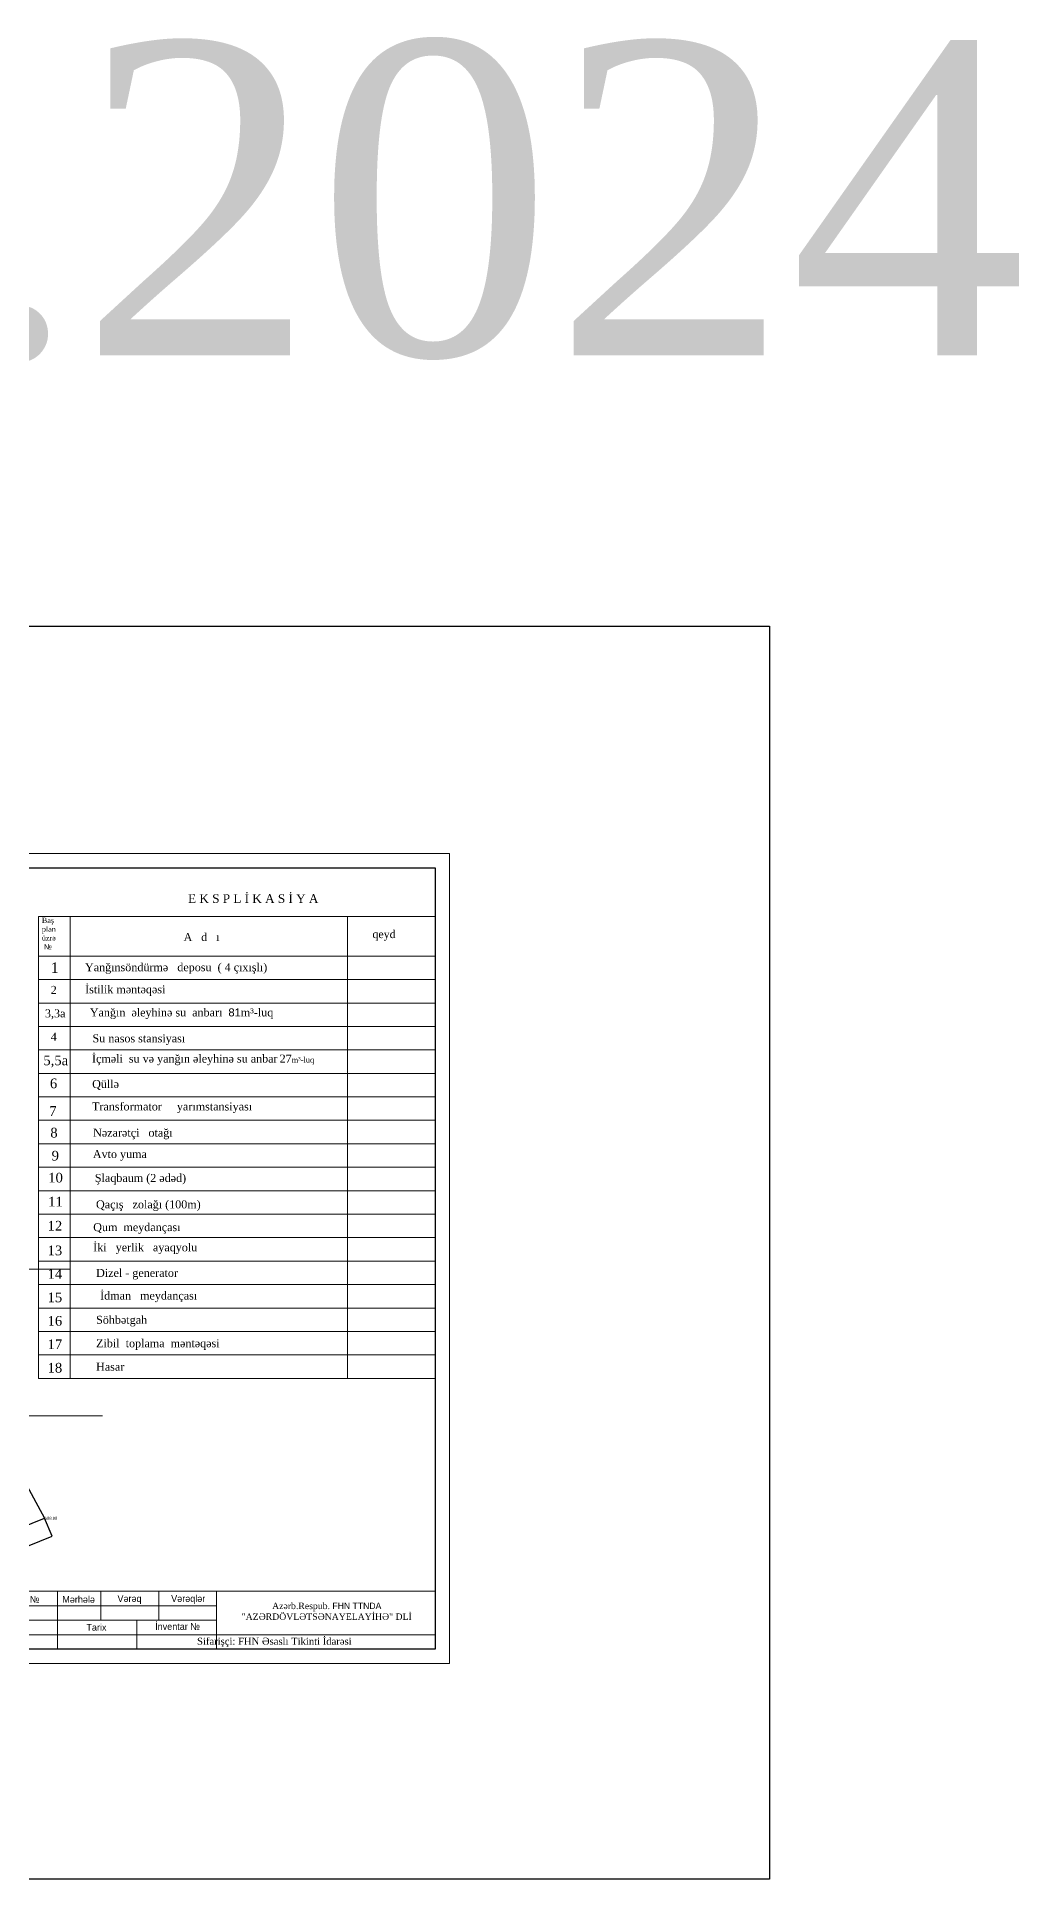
# Model space of a CAD drawing. Header units: feet. Extents: x 3381 to 683784, y 675186 to 4376258.
# Drawn here: x 683449 to 683784, y 4375630 to 4376258 of the extents above; entities that cross this region are included whole.
import ezdxf

# ---------------------------------------------------------------- set-up
doc = ezdxf.new("R2010")
doc.units = ezdxf.units.FT
doc.header["$MEASUREMENT"] = 0
doc.header["$PDMODE"] = 34
doc.header["$PDSIZE"] = 0.01
doc.linetypes.add('DUZ', pattern=[0])
doc.layers.get('0').update_dxf_attribs({"linetype": 'CONTINUOUS'})
for name, color, linetype in [('0_Point_Height', 2, 'CONTINUOUS'), ('0_Point_Point', 7, 'CONTINUOUS'), ('Layer8', 7, 'CONTINUOUS'), ('ramka', 7, 'CONTINUOUS')]:
    doc.layers.add(name, color=color, linetype=linetype)
for name, color, linetype, lineweight in [('0_Ном._пера__110', 7, 'CONTINUOUS', 200), ('das tikili_Ном._пера__29', 29, 'CONTINUOUS', 18), ('km setka', 170, 'CONTINUOUS', 15), ('Su S1', 5, 'CONTINUOUS', 60), ('перегородка_Ном._пера__1', 7, 'CONTINUOUS', 13), ('размер2_Ном._пера__1', 7, 'CONTINUOUS', 13), ('ШТАМП ЙАЗЫСЫ_Ном._пера__1_Ном._пера__1', 7, 'CONTINUOUS', 13)]:
    doc.layers.add(name, color=color, linetype=linetype, lineweight=lineweight)
doc.styles.get("Standard").update_dxf_attribs({"font": 'arial.ttf', "height": 2})
doc.styles.add('style5', font='ariall.ttf', dxfattribs={"height": 400})
doc.styles.add('Times New  Roman', font='times.ttf')
doc.styles.add('СГЕНЕРИР_СТИЛЬ_1', font='a3ar(la).ttf')
doc.styles.add('СГЕНЕРИР_СТИЛЬ_2', font='arial.ttf')

msp = doc.modelspace()

# ---------------------------------------------------------------- linework, layer by layer
at = {"linetype": 'Continuous'}
for p, q in [((683443.835, 4375767.199, 689.392), (683451.251, 4375753.356, 688.984)), ((683439.212, 4375748.492, 689.594), (683451.251, 4375753.356, 688.984)), ((683453.922, 4375747.262, 686.994), (683451.251, 4375753.356, 688.984)), ((683441.883, 4375742.398, 687.604), (683453.922, 4375747.262, 686.994))]:
    msp.add_line(p, q, dxfattribs=at)
at = {"color": 2, "lineweight": 30}
msp.add_lwpolyline([(683070.69, 4376057.484), (683698.488, 4376057.484), (683698.488, 4375630.299), (683070.69, 4375630.299)], close=True, dxfattribs=at)
at = {"layer": '0_Point_Point'}
msp.add_point((683451.251, 4375753.356, 688.984), dxfattribs=at)
at = {"layer": '0_Ном._пера__110', "linetype": 'Continuous', "lineweight": 25, "flags": 128}
msp.add_lwpolyline([(683213.423, 4375975.18), (683584.529, 4375975.18), (683584.529, 4375708.72), (683213.423, 4375708.72)], close=True, dxfattribs=at)
at = {"layer": 'das tikili_Ном._пера__29', "color": 7, "linetype": 'Continuous', "flags": 128}
msp.add_lwpolyline([(683194.044, 4375980.024), (683589.374, 4375980.024), (683589.374, 4375703.875), (683194.044, 4375703.875)], close=True, dxfattribs=at)
at = {"layer": 'km setka', "flags": 128}
for points in [[(683221.337, 4375838.327), (683460.108, 4375838.327)], [(683219.955, 4375788.327), (683471.036, 4375788.327)]]:
    msp.add_lwpolyline(points, dxfattribs=at)
at = {"layer": 'Su S1', "color": 0, "linetype": 'DUZ', "lineweight": 18, "ltscale": 0.6}
for p, q in [((683555.714, 4375958.514), (683449.218, 4375958.514)), ((683449.218, 4375958.514), (683449.218, 4375801.034)), ((683584.529, 4375958.514), (683449.325, 4375958.514)), ((683460.108, 4375958.514), (683460.108, 4375937.034)), ((683554.589, 4375958.514), (683554.589, 4375800.911)), ((683555.714, 4375945.035), (683449.325, 4375945.035)), ((683584.529, 4375945.035), (683449.325, 4375945.035)), ((683460.108, 4375948.487), (683460.108, 4375801.034)), ((683555.714, 4375937.034), (683449.218, 4375937.034)), ((683584.529, 4375937.034), (683449.325, 4375937.034)), ((683555.714, 4375929.034), (683449.218, 4375929.034)), ((683584.529, 4375929.034), (683449.325, 4375929.034)), ((683555.714, 4375921.034), (683449.218, 4375921.034)), ((683584.529, 4375921.034), (683449.325, 4375921.034)), ((683555.714, 4375913.034), (683449.218, 4375913.034)), ((683584.529, 4375913.034), (683449.325, 4375913.034)), ((683555.714, 4375905.034), (683449.218, 4375905.034)), ((683584.529, 4375905.034), (683449.325, 4375905.034)), ((683584.529, 4375897.034), (683449.325, 4375897.034)), ((683584.529, 4375889.034), (683449.325, 4375889.034)), ((683584.529, 4375881.034), (683449.325, 4375881.034)), ((683584.529, 4375873.034), (683449.325, 4375873.034)), ((683584.529, 4375865.034), (683449.325, 4375865.034)), ((683584.529, 4375857.034), (683449.325, 4375857.034)), ((683584.529, 4375849.034), (683449.218, 4375849.034)), ((683584.529, 4375841.034), (683449.218, 4375841.034)), ((683584.529, 4375833.034), (683449.218, 4375833.034)), ((683584.529, 4375825.034), (683449.218, 4375825.034)), ((683584.529, 4375817.034), (683449.218, 4375817.034)), ((683584.529, 4375809.034), (683449.218, 4375809.034)), ((683584.529, 4375801.034), (683449.218, 4375801.034))]:
    msp.add_line(p, q, dxfattribs=at)
at = {"layer": 'перегородка_Ном._пера__1', "linetype": 'Continuous'}
msp.add_line((683584.529, 4375728.442), (683213.423, 4375728.442), dxfattribs=at)
at = {"layer": 'размер2_Ном._пера__1', "linetype": 'Continuous'}
for p, q in [((683509.962, 4375723.513), (683342.651, 4375723.513)), ((683455.724, 4375728.442), (683455.724, 4375708.72)), ((683470.517, 4375728.366), (683470.517, 4375718.585)), ((683490.239, 4375728.366), (683490.239, 4375718.585)), ((683509.962, 4375728.289), (683509.962, 4375708.567)), ((683509.962, 4375718.585), (683342.651, 4375718.585)), ((683482.843, 4375718.585), (683482.843, 4375708.644)), ((683584.529, 4375713.657), (683342.651, 4375713.657))]:
    msp.add_line(p, q, dxfattribs=at)

# ---------------------------------------------------------------- texts
at = {"lineweight": 15, "insert": (683547.528, 4375721.618), "char_height": 2.198991, "attachment_point": 5, "line_spacing_factor": 0.999179, "style": 'СГЕНЕРИР_СТИЛЬ_2'}
msp.add_mtext('{\\fTimes New Roman|b0|i0|c204|p18;Azərb.Respub. \\fA3 Times AzLat|b0|i0|c204|p18;FHN TTNDA}\\P{\\fTimes New Roman|b0|i0|c204|p18;"AZ\\fTimes New Roman|b0|i0|c0|p18;Ə\\fTimes New Roman|b0|i0|c204|p18;RDÖVL\\fTimes New Roman|b0|i0|c0|p18;Ə\\fTimes New Roman|b0|i0|c204|p18;TS\\fTimes New Roman|b0|i0|c0|p18;Ə\\fTimes New Roman|b0|i0|c204|p18;NAYELAY\\fTimes New Roman|b0|i0|c0|p18;İ\\fTimes New Roman|b0|i0|c204|p18;H\\fTimes New Roman|b0|i0|c0|p18;Ə\\fTimes New Roman|b0|i0|c204|p18;" DL\\fTimes New Roman|b0|i0|c0|p18;İ}', dxfattribs=at)
at = {"layer": '0_Point_Height', "color": 0}
msp.add_text('688.98', height=1, dxfattribs=at).set_placement((683451.387, 4375752.842, 688.984))
at = {"layer": 'Layer8', "color": 0, "lineweight": 18, "attachment_point": 1, "style": 'style5'}
for s, insert, char_height, width in [('{\\fTimes New Roman|b0|i0|c238|p18;1}', (683453.43, 4375942.873), 3.59424, 148.91336), ('{\\fTimes New Roman|b0|i0|c238|p18;2}', (683453.43, 4375934.873), 2.72773, 148.91336), ('{\\fTimes New Roman|b0|i0|c238|p18;3,3a}', (683451.462, 4375926.873), 2.72773, 148.91336), ('{\\fTimes New Roman|b0|i0|c238|p18;4}', (683453.43, 4375918.873), 2.72773, 148.91336), ('{\\fTimes New Roman|b0|i0|c238|p18;5,5a}', (683450.913, 4375911.137), 3.30634, 136.98552), ('{\\fTimes New Roman|b0|i0|c238|p18;\\H1.1111x;6\\H0.9x; }', (683453.149, 4375903.287), 2.97571, 123.28696), ('{\\fTimes New Roman|b0|i0|c238|p18;7 }', (683452.922, 4375893.871), 3.30634, 136.98552), ('{\\fTimes New Roman|b0|i0|c238|p18;8  }', (683453.289, 4375886.488), 3.30634, 136.98552), ('{\\fTimes New Roman|b0|i0|c238|p18;9  }', (683453.738, 4375878.64), 3.30634, 136.98552), ('{\\fTimes New Roman|b0|i0|c238|p18;10  }', (683452.579, 4375871.149), 3.30634, 136.98552), ('{\\fTimes New Roman|b0|i0|c0|p18;1\\fTimes New Roman|b0|i0|c238|p18;1 }', (683452.555, 4375862.959), 3.30634, 136.98552), ('{\\fTimes New Roman|b0|i0|c0|p18;1\\fTimes New Roman|b0|i0|c238|p18;2 }', (683452.352, 4375854.751), 3.30634, 136.98552), ('{\\fTimes New Roman|b0|i0|c0|p18;1\\fTimes New Roman|b0|i0|c238|p18;3 }', (683452.352, 4375846.327), 3.30634, 136.98552), ('{\\fTimes New Roman|b0|i0|c0|p18;1\\fTimes New Roman|b0|i0|c238|p18;4 }', (683452.352, 4375838.327), 3.30634, 136.98552), ('{\\fTimes New Roman|b0|i0|c0|p18;1\\fTimes New Roman|b0|i0|c238|p18;5 }', (683452.352, 4375830.327), 3.30634, 136.98552), ('{\\fTimes New Roman|b0|i0|c0|p18;1\\fTimes New Roman|b0|i0|c238|p18;6 }', (683452.352, 4375822.327), 3.30634, 136.98552), ('{\\fTimes New Roman|b0|i0|c0|p18;1\\fTimes New Roman|b0|i0|c238|p18;7 }', (683452.352, 4375814.327), 3.30634, 136.98552), ('{\\fTimes New Roman|b0|i0|c0|p18;1\\fTimes New Roman|b0|i0|c238|p18;8 }', (683452.352, 4375806.327), 3.30634, 136.98552)]:
    msp.add_mtext(s, dxfattribs=dict(at, insert=insert, char_height=char_height, width=width))
at = {"layer": 'ramka', "color": 2, "lineweight": 13, "ltscale": 0.3, "insert": (683059.447, 4376256.79, 5104.498), "char_height": 106.91366, "width": 3540.71043, "attachment_point": 1, "style": 'Times New  Roman'}
msp.add_mtext('{\\fTimes New Roman|b0|i0|c238|p18;25.11.2024}', dxfattribs=at)
at = {"layer": 'ramka', "color": 0, "lineweight": 13, "ltscale": 0.4, "insert": (683500.263, 4375966.123, 697.744), "char_height": 2.965248, "width": 150.37035, "attachment_point": 1, "style": 'СГЕНЕРИР_СТИЛЬ_1'}
msp.add_mtext('{\\fTimes New Roman|b0|i0|c204|p18;E K S P L \\fTimes New Roman|b0|i0|c238|p18;İ\\fTimes New Roman|b0|i0|c204|p18; K A S \\fTimes New Roman|b0|i0|c238|p18;İ\\fTimes New Roman|b0|i0|c204|p18; Y A}', dxfattribs=at)
at = {"layer": 'ramka', "color": 0, "lineweight": 13, "ltscale": 0.4, "attachment_point": 1}
for s, insert, char_height, width in [('{\\fTimes New Roman|b0|i0|c238|p18;Baş\\Pplan\\Püzrə\\P} №', (683450.426, 4375958.104), 1.79712, 40.46868), ('{\\fTimes New Roman|b0|i0|c238|p18;Baş\\Pplan\\Püzrə\\P} №', (683450.426, 4375958.104), 1.79712, 40.46868), ('{\\fTimes New Roman|b0|i0|c0|p18;A   d   \\fTimes New Roman|b0|i0|c238|p18;ı}', (683498.743, 4375952.865), 2.69568, 40.46868), ('{\\fTimes New Roman|b0|i0|c238|p18;qeyd}', (683563.1, 4375953.867), 2.69568, 40.46868), ('{\\fTimes New Roman|b0|i0|c238|p18;Yanğınsöndürmə   deposu  ( 4\\fTimes New Roman|b0|i0|c162|p18; \\fTimes New Roman|b0|i0|c238|p18;çıxışlı)}', (683465.111, 4375942.604, 24.952), 2.727734, 69.91134), ('{\\fTimes New Roman|b0|i0|c238|p18; İstilik məntəqəsi }', (683464.143, 4375935.06, -716.5), 2.72773, 106.02881), ('{\\fTimes New Roman|b0|i0|c238|p18;Yanğın  əleyhinə su  anbarı  \\fArial|b0|i0|c238|p34;81\\fTimes New Roman|b0|i0|c238|p18;m³-luq}', (683466.755, 4375927.192), 2.727734, 100.67233), ('{\\fTimes New Roman|b0|i0|c238|p18;Su nasos stansiyası}', (683467.676, 4375918.349), 2.72773, 100.67233), ('{\\fArial|b0|i0|c238|p34;   \\fTimes New Roman|b0|i0|c238|p18; İçməli  su və yanğın əleyhinə su anbar\\H0.68182x; \\H1.46666x;27\\H0.68182x;m³-luq}', (683463.294, 4375911.442), 2.727734, 100.67233), ('{\\fTimes New Roman|b0|i0|c238|p18;Qüllə}', (683467.56, 4375902.781, -716.5), 2.72773, 90.6051), ('{\\fTimes New Roman|b0|i0|c238|p18;Transformator     yarımstansiyası}', (683467.506, 4375895.132), 2.72773, 100.67233), ('{\\fTimes New Roman|b0|i0|c238|p18;Nəzarətçi   otağı}', (683467.885, 4375886.186), 2.72773, 100.67233), ('{\\fTimes New Roman|b0|i0|c238|p18;Avto yuma}', (683467.79, 4375878.901), 2.72773, 100.67233), ('{\\fTimes New Roman|b0|i0|c238|p18;Şlaqbaum (2 ədəd)}', (683468.477, 4375870.756), 2.72773, 100.67233), ('{\\fTimes New Roman|b0|i0|c238|p18;Qaçış   zolağı (100m)}', (683468.869, 4375861.742, -35.931), 2.72773, 90.6051), ('{\\fTimes New Roman|b0|i0|c238|p18;Qum  meydançası}', (683467.927, 4375853.98), 2.72773, 100.67233), ('{\\fTimes New Roman|b0|i0|c238|p18;İki   yerlik   ayaqyolu}', (683467.916, 4375847.091), 2.72773, 64.53355), ('{\\fTimes New Roman|b0|i0|c238|p18;Dizel - generator}', (683468.905, 4375838.383), 2.72773, 64.53355), ('{\\fTimes New Roman|b0|i0|c238|p18;İdman   meydançası}', (683470.285, 4375830.647, -10.486), 2.72773, 46.53862), ('{\\fTimes New Roman|b0|i0|c238|p18;Söhbətgah}', (683468.905, 4375822.383), 2.72773, 64.53355), ('{\\fTimes New Roman|b0|i0|c238|p18;Zibil  toplama  məntəqəsi}', (683468.905, 4375814.383), 2.72773, 64.53355), ('{\\fTimes New Roman|b0|i0|c238|p18;Hasar}', (683468.905, 4375806.383), 2.72773, 64.53355)]:
    msp.add_mtext(s, dxfattribs=dict(at, insert=insert, char_height=char_height, width=width))
at = {"layer": 'размер2_Ном._пера__1', "linetype": 'Continuous', "lineweight": 15, "insert": (683529.659, 4375711.036), "char_height": 2.39705, "width": 2787.70491, "attachment_point": 5, "style": 'СГЕНЕРИР_СТИЛЬ_2'}
msp.add_mtext('\\A1;{\\fTimes New Roman|b0|i0|c238|p22;Sifarişçi: \\fTimes New Roman|b0|i0|c238|p18;FHN \\fTimes New Roman|b0|i0|c0|p18;Ə\\fTimes New Roman|b0|i0|c238|p18;saslı Tikinti İdarəsi}', dxfattribs=at)
at = {"layer": 'ШТАМП ЙАЗЫСЫ_Ном._пера__1_Ном._пера__1', "linetype": 'Continuous', "attachment_point": 5, "style": 'СГЕНЕРИР_СТИЛЬ_1'}
for s, insert, char_height in [('{Sifariş №}', (683443.252, 4375725.343), 2.30092), ('{Mərhələ}', (683462.944, 4375725.675), 2.3009), ('{Vərəq}', (683480.281, 4375725.621), 2.3009), ('{Vərəqlər}', (683500.313, 4375725.635), 2.3009), ('{Tarix}', (683469.006, 4375716.14), 2.3009), ('{İnventar №}', (683496.679, 4375716.424), 2.30092)]:
    msp.add_mtext(s, dxfattribs=dict(at, insert=insert, char_height=char_height))

doc.saveas('drawing.dxf')
